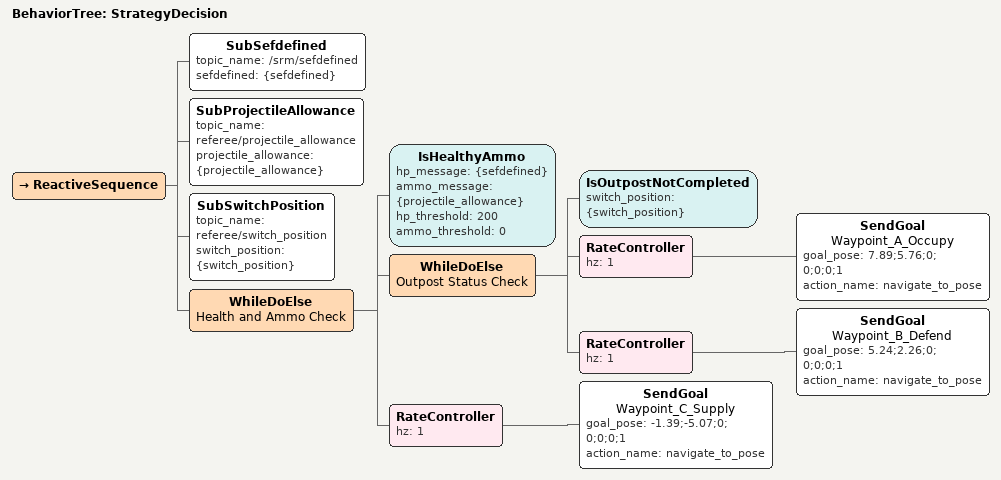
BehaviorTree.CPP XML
<?xml version="1.0" encoding="UTF-8"?>
<root BTCPP_format="4"
      main_tree_to_execute="StrategyDecision">
  <!-- Main Strategy Decision Tree based on HP and Projectile Allowance -->
  <BehaviorTree ID="StrategyDecision">
    <ReactiveSequence>
      <!-- Subscribe to necessary topics -->
      <SubSefdefined topic_name="/srm/sefdefined"
                     sefdefined="{sefdefined}"/>
      <SubProjectileAllowance topic_name="referee/projectile_allowance"
                              projectile_allowance="{projectile_allowance}"/>
      <SubSwitchPosition topic_name="referee/switch_position"
                         switch_position="{switch_position}"/>

      <!-- Main Decision Logic -->
      <WhileDoElse name="Health and Ammo Check">
        <!-- Check if both HP and ammo are healthy -->
        <IsHealthyAmmo hp_message="{sefdefined}"
                       ammo_message="{projectile_allowance}"
                       hp_threshold="200"
                       ammo_threshold="0"/>

        <!-- Both healthy: Check outpost status to choose waypoint A or B -->
        <WhileDoElse name="Outpost Status Check">
          <IsOutpostNotCompleted switch_position="{switch_position}"/>

          <!-- Outpost not completed (switch_position = 0): Go to waypoint A -->
          <RateController hz="1">
            <SendGoal name="Waypoint_A_Occupy"
                      goal_pose="7.89;5.76;0; 0;0;0;1"
                      action_name="navigate_to_pose"/>
          </RateController>

          <!-- Outpost completed (switch_position = 1): Go to waypoint B -->
          <RateController hz="1">
            <SendGoal name="Waypoint_B_Defend"
                      goal_pose="5.24;2.26;0; 0;0;0;1"
                      action_name="navigate_to_pose"/>
          </RateController>
        </WhileDoElse>

        <!-- HP or ammo below threshold: Go to waypoint C (Supply/Retreat) -->
        <RateController hz="1">
          <SendGoal name="Waypoint_C_Supply"
                    goal_pose="-1.39;-5.07;0; 0;0;0;1"
                    action_name="navigate_to_pose"/>
        </RateController>
      </WhileDoElse>
    </ReactiveSequence>
  </BehaviorTree>

  <!-- Tree Nodes Model Definition -->

</root>
